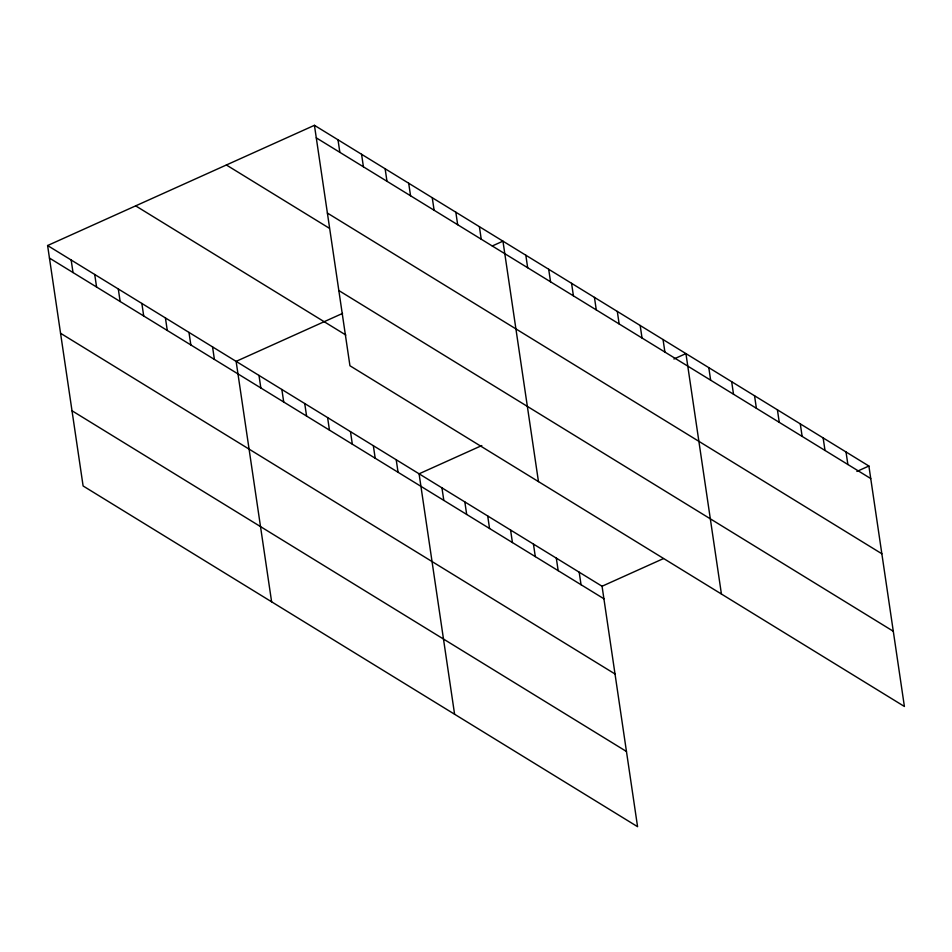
<?xml version="1.0" encoding="UTF-8"?>
<svg xmlns="http://www.w3.org/2000/svg" width="952" height="952" viewBox="0 0 952 952"><rect width="100%" height="100%" fill="white"/><g stroke="black" fill="none" stroke-linecap="round" stroke-linejoin="round"><path stroke-width="1.43" d="M47.6 245.533L602.057 586.242L637.566 826.681L83.11 485.972L47.6 245.533L314.434 125.319L868.89 466.028L904.4 706.467L349.943 365.758L314.434 125.319M342.577 313.41L236.12 361.367L271.618 601.807M492.279 245.973L502.953 241.165L538.463 481.605M481.795 445.56L419.082 473.81L454.592 714.25M673.921 359.011L685.928 353.597L721.426 594.036M602.057 586.242L663.437 558.598M856.883 471.442L868.89 466.028M316.29 137.85L870.747 478.558M327.393 213.058L881.849 553.766M226.386 164.994L329.321 228.242M338.841 290.55L893.297 631.259M135.66 205.858L345.838 335.021M49.444 258.063L603.913 598.772M60.559 333.271L615.016 673.98M71.995 410.752L626.452 751.473M846.019 451.974L847.875 464.505M823.147 437.92L825.003 450.451M800.287 423.866L802.131 436.397M777.415 409.812L779.26 422.343M754.543 395.758L756.388 408.289M731.672 381.704L733.516 394.235M708.8 367.65L710.644 380.181M663.056 339.543L664.901 352.073M640.184 325.489L642.029 338.019M617.312 311.435L619.157 323.966M594.441 297.381L596.285 309.912M571.569 283.327L573.413 295.858M548.697 269.273L550.542 281.804M579.185 572.188L581.041 584.718M525.825 255.219L527.67 267.75M556.313 558.134L558.169 570.664M533.441 544.08L535.298 556.611M479.392 226.683L481.236 239.214M510.57 530.026L512.426 542.557M455.829 212.201L457.674 224.731M487.698 515.972L489.554 528.503M432.256 197.719L434.112 210.249M464.826 501.918L466.682 514.449M408.694 183.236L410.55 195.767M441.954 487.864L443.81 500.395M385.132 168.766L386.976 181.285M361.57 154.284L363.414 166.814M396.21 459.757L398.067 472.287M337.996 139.801L339.852 152.332M373.339 445.703L375.195 458.221M350.479 431.649L352.323 444.167M327.607 417.595L329.452 430.114M304.735 403.541L306.58 416.06M281.863 389.475L283.708 402.006M258.992 375.421L260.836 387.952M212.546 346.897L214.402 359.416M188.984 332.415L190.84 344.945M165.422 317.932L167.278 330.463M141.86 303.45L143.704 315.981M118.298 288.968L120.142 301.498M94.724 274.485L96.58 287.016M71.162 260.015L73.018 272.534"/></g></svg>
